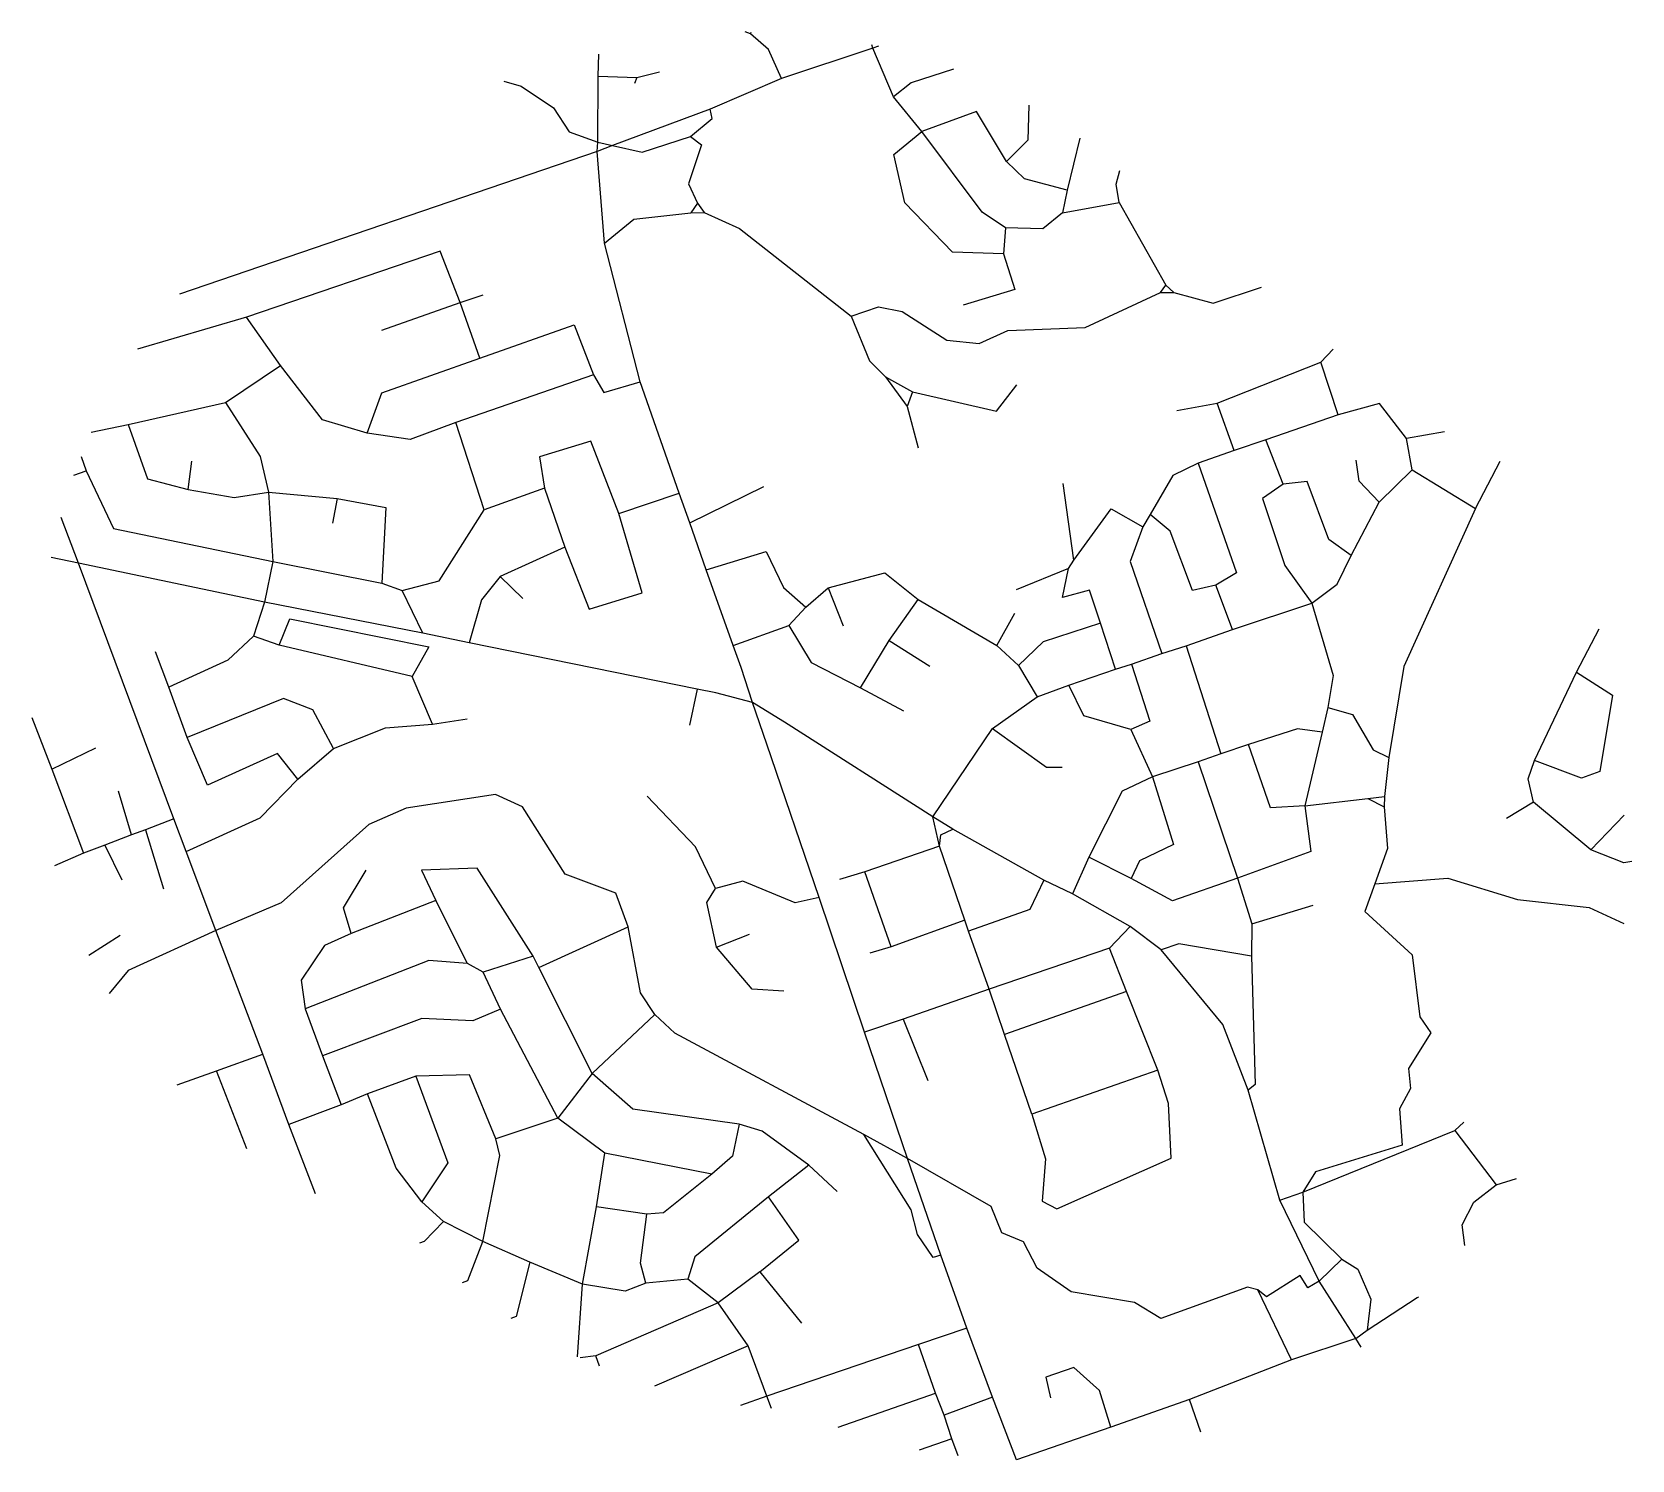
# Model space of a CAD drawing. Header units: metres. Extents: x 614234 to 617117, y 4842324 to 4844897.
import ezdxf

# ---------------------------------------------------------------- set-up
doc = ezdxf.new("R2010")
doc.units = ezdxf.units.M

msp = doc.modelspace()

# ---------------------------------------------------------------- linework, layer by layer
at = {"layer": 'ROADS'}
for points in [[(615528.8, 4844893.9), (615519.1, 4844897.4)], [(615528.8, 4844893.9), (615529.8, 4844897.3)], [(615584.8, 4844813.5), (615561.5, 4844865.7), (615528.8, 4844893.9)], [(615749, 4844868.5), (615584.8, 4844813.5)], [(615749, 4844868.5), (615747.4, 4844874.2)], [(615759.4, 4844871.7), (615749, 4844868.5)], [(615786.6, 4844780.8), (615749, 4844868.5)], [(615254.3, 4844817.9), (615255.3, 4844857.7)], [(615084.4, 4844809), (615115.7, 4844799.7), (615173.8, 4844761), (615202.2, 4844717.5), (615253.6, 4844698.8)], [(615253.6, 4844698.8), (615254.3, 4844817.9)], [(615254.3, 4844817.9), (615323.9, 4844815.3)], [(615323.9, 4844815.3), (615319.9, 4844804.3)], [(615323.9, 4844815.3), (615365, 4844825.7)], [(615584.8, 4844813.5), (615456, 4844758.6)], [(615894.8, 4844830.4), (615818.4, 4844805.7), (615786.6, 4844780.8)], [(615837.4, 4844717.9), (615786.6, 4844780.8)], [(615456, 4844758.6), (615280.3, 4844692.7)], [(615420.7, 4844708.9), (615460, 4844741.5), (615456, 4844758.6)], [(615990.1, 4844664), (615936, 4844754), (615837.4, 4844717.9)], [(616030.1, 4844765.4), (616028.3, 4844702.6), (615990.1, 4844664)], [(615252.6, 4844682.3), (615253.6, 4844698.8)], [(615280.3, 4844692.7), (615252.6, 4844682.3)], [(615253.6, 4844698.8), (615280.3, 4844692.7)], [(615280.3, 4844692.7), (615333.6, 4844681), (615420.7, 4844708.9)], [(615420.7, 4844708.9), (615440.6, 4844693.8), (615417.3, 4844624), (615433.2, 4844589.1)], [(615984.7, 4844497.4), (615892.9, 4844500.7), (615806.8, 4844589.3), (615787, 4844676.4), (615837.4, 4844717.9)], [(615988.5, 4844544.3), (615946.5, 4844572.7), (615837.4, 4844717.9)], [(616122, 4844706.1), (616099.1, 4844612.3)], [(615252.6, 4844682.3), (614499.8, 4844425.2)], [(615266, 4844517.1), (615252.6, 4844682.3)], [(616099.1, 4844612.3), (616022.5, 4844633), (615990.1, 4844664)], [(616193.3, 4844590.4), (616187.5, 4844623.3), (616194.4, 4844647.9)], [(616099.1, 4844612.3), (616091.2, 4844571.7)], [(615433.2, 4844589.1), (615421.2, 4844571.4)], [(615433.2, 4844589.1), (615445.3, 4844572.3)], [(616091.2, 4844571.7), (616193.3, 4844590.4)], [(616193.3, 4844590.4), (616277.4, 4844441.1)], [(615266, 4844517.1), (615318.3, 4844560.3), (615421.2, 4844571.4)], [(615421.2, 4844571.4), (615445.3, 4844572.3)], [(615445.3, 4844572.3), (615508.7, 4844543.5), (615710.4, 4844385.2)], [(616091.2, 4844571.7), (616055.5, 4844542.8), (615988.5, 4844544.3)], [(615329.7, 4844267), (615266, 4844517.1)], [(615988.5, 4844544.3), (615984.7, 4844497.4)], [(615005.6, 4844410.1), (614969.3, 4844502.4), (614620.6, 4844383.6)], [(615984.7, 4844497.4), (616005.1, 4844433.2), (615912.1, 4844405.3)], [(616267.6, 4844427.7), (616277.4, 4844441.1)], [(616277.4, 4844441.1), (616291.8, 4844427.7)], [(616291.8, 4844427.7), (616362.5, 4844408.8), (616449.6, 4844437.7)], [(614864.7, 4844360), (615005.6, 4844410.1)], [(615005.6, 4844410.1), (615047, 4844423.8)], [(615040.8, 4844309.7), (615005.6, 4844410.1)], [(615710.4, 4844385.2), (615759.2, 4844402.1), (615802.1, 4844393.9), (615882.7, 4844342.1), (615940.6, 4844336.3), (615992.4, 4844359.5), (616132.1, 4844365.1), (616267.6, 4844427.7)], [(616267.6, 4844427.7), (616291.8, 4844427.7)], [(614620.6, 4844383.6), (614424.4, 4844325.9)], [(614682.1, 4844296.4), (614620.6, 4844383.6)], [(615710.4, 4844385.2), (615743.4, 4844304.7), (615771.8, 4844275.7)], [(615040.8, 4844309.7), (615211.2, 4844369.8), (615246, 4844279.4)], [(616556.2, 4844302.6), (616578.7, 4844325.7)], [(614582.8, 4844229.4), (614682.1, 4844296.4)], [(614838.2, 4844174.5), (614757.6, 4844198.6), (614682.1, 4844296.4)], [(614838.2, 4844174.5), (614864.3, 4844246.9), (615040.8, 4844309.7)], [(616369.9, 4844228.3), (616556.2, 4844302.6)], [(616587.5, 4844207.2), (616556.2, 4844302.6)], [(615246, 4844279.4), (614997.8, 4844193.4)], [(615246, 4844279.4), (615264.4, 4844247.8), (615329.7, 4844267)], [(615400.4, 4844066.3), (615329.7, 4844267)], [(615771.8, 4844275.7), (615811.2, 4844222.2)], [(615771.8, 4844275.7), (615820.8, 4844248.8)], [(615820.8, 4844248.8), (615972.3, 4844214), (616008.9, 4844261.8)], [(614407.7, 4844190.3), (614582.8, 4844229.4)], [(614582.8, 4844229.4), (614645, 4844132.5), (614660.5, 4844068.3)], [(615820.8, 4844248.8), (615811.2, 4844222.2)], [(616297.2, 4844215.1), (616369.9, 4844228.3)], [(616400.1, 4844143.1), (616369.9, 4844228.3)], [(615811.2, 4844222.2), (615830.7, 4844147.9)], [(616587.5, 4844207.2), (616457.5, 4844162.2)], [(616711, 4844164.7), (616662.1, 4844227.6), (616587.5, 4844207.2)], [(614341, 4844176.1), (614407.7, 4844190.3)], [(614407.7, 4844190.3), (614442.5, 4844092.4), (614515.3, 4844072.7)], [(614997.8, 4844193.4), (614915.6, 4844163), (614838.2, 4844174.5)], [(615049, 4844036.4), (614997.8, 4844193.4)], [(616779.1, 4844176.8), (616711, 4844164.7)], [(615291.4, 4844029.8), (615240.8, 4844160.3), (615148.8, 4844131.7), (615157.6, 4844075.3)], [(616400.1, 4844143.1), (616335.3, 4844120.4)], [(616457.5, 4844162.2), (616400.1, 4844143.1)], [(616488.5, 4844082.5), (616457.5, 4844162.2)], [(616721, 4844108.1), (616711, 4844164.7)], [(614322.9, 4844132.5), (614331.6, 4844106.4)], [(614515.3, 4844072.7), (614522.4, 4844123.8)], [(616335.3, 4844120.4), (616289.9, 4844098.3), (616248.7, 4844027.6)], [(616335.3, 4844120.4), (616404.6, 4843922.6), (616367.2, 4843900.6)], [(616661.4, 4844050), (616625.7, 4844088.1), (616620, 4844125.8)], [(616835.2, 4844038.4), (616879.4, 4844124.2)], [(614309.7, 4844098.6), (614331.6, 4844106.4)], [(614331.6, 4844106.4), (614381, 4844002.8), (614668, 4843943)], [(616611.2, 4843954.1), (616570.8, 4843982.7), (616532, 4844087.3), (616488.5, 4844082.5)], [(616661.4, 4844050), (616721, 4844108.1)], [(616721, 4844108.1), (616835.2, 4844038.4)], [(614515.3, 4844072.7), (614598.2, 4844058.7), (614660.5, 4844068.3)], [(614660.5, 4844068.3), (614668, 4843943)], [(614660.5, 4844068.3), (614783.8, 4844056.6)], [(614783.8, 4844056.6), (614775.3, 4844012.4)], [(614783.8, 4844056.6), (614871.9, 4844040.2), (614864.7, 4843904)], [(615157.6, 4844075.3), (615049, 4844036.4)], [(615157.6, 4844075.3), (615194, 4843969)], [(615291.4, 4844029.8), (615400.4, 4844066.3)], [(615419.2, 4844012.8), (615400.4, 4844066.3)], [(615419.2, 4844012.8), (615552.7, 4844078.1)], [(616111.3, 4843945.7), (616092.4, 4844083.8)], [(616488.5, 4844082.5), (616451.2, 4844056.7), (616491.4, 4843935.8), (616540, 4843867.8)], [(614900.9, 4843890.8), (614967.8, 4843908.2), (615049, 4844036.4)], [(615194, 4843969), (615238.1, 4843857.3), (615333.3, 4843886.5), (615291.4, 4844029.8)], [(616111.3, 4843945.7), (616178.8, 4844038.2), (616235.9, 4844005.4)], [(616248.7, 4844027.6), (616235.9, 4844005.4)], [(616367.2, 4843900.6), (616325, 4843890.8), (616284.9, 4843997.9), (616248.7, 4844027.6)], [(616611.2, 4843954.1), (616661.4, 4844050)], [(616835.2, 4844038.4), (616706, 4843753.8), (616679.2, 4843589.7)], [(614318, 4843940.4), (614286.4, 4844022.6)], [(615448.9, 4843928.1), (615419.2, 4844012.8)], [(616235.9, 4844005.4), (616212.8, 4843943.1), (616269.9, 4843777.3)], [(615194, 4843969), (615077.5, 4843915.9)], [(614318, 4843940.4), (614268.4, 4843950.5)], [(614489.9, 4843479.5), (614318, 4843940.4)], [(614653.3, 4843869.7), (614318, 4843940.4)], [(614668, 4843943), (614653.3, 4843869.7)], [(614668, 4843943), (614864.7, 4843904)], [(615448.9, 4843928.1), (615556.8, 4843961.3), (615588.3, 4843896.5), (615628.6, 4843860.8)], [(616101.6, 4843930.4), (616111.3, 4843945.7)], [(616540, 4843867.8), (616585.9, 4843902.3), (616611.2, 4843954.1)], [(615077.5, 4843915.9), (615044.3, 4843873.8), (615022.1, 4843796.4)], [(615077.5, 4843915.9), (615118.8, 4843876.6)], [(615497.3, 4843792), (615448.9, 4843928.1)], [(615668.9, 4843895.5), (615770.6, 4843922.8), (615831.1, 4843874.5)], [(616101.6, 4843930.4), (616007.2, 4843891.9)], [(616159.3, 4843832), (616139.7, 4843891.5), (616090.9, 4843878.2), (616101.6, 4843930.4)], [(614864.7, 4843904), (614900.9, 4843890.8)], [(614938.1, 4843814), (614900.9, 4843890.8)], [(615628.6, 4843860.8), (615668.9, 4843895.5)], [(615668.9, 4843895.5), (615696, 4843827.3)], [(616397.3, 4843820.4), (616367.2, 4843900.6)], [(614653.3, 4843869.7), (614633.4, 4843808.8)], [(614938.1, 4843814), (614653.3, 4843869.7)], [(615597.7, 4843827.7), (615628.6, 4843860.8)], [(615778.8, 4843800.7), (615831.1, 4843874.5)], [(615831.1, 4843874.5), (615972.9, 4843791.6)], [(616397.3, 4843820.4), (616540, 4843867.8)], [(616540, 4843867.8), (616578.8, 4843737.7), (616569.1, 4843680.2)], [(614679.7, 4843792.2), (614698.9, 4843840.1), (614949.4, 4843789.4), (614919.4, 4843735.6)], [(615497.3, 4843792), (615597.7, 4843827.7)], [(615597.7, 4843827.7), (615638.3, 4843760.9), (615726.9, 4843715.7)], [(615972.9, 4843791.6), (616005.1, 4843850)], [(616159.3, 4843832), (616056.1, 4843798.3), (616011.4, 4843755.8)], [(616186.5, 4843749.1), (616159.3, 4843832)], [(614633.4, 4843808.8), (614586.8, 4843765.5), (614480.6, 4843716.5)], [(614679.7, 4843792.2), (614633.4, 4843808.8)], [(615022.1, 4843796.4), (614938.1, 4843814)], [(615432.7, 4843713.1), (615022.1, 4843796.4)], [(615726.9, 4843715.7), (615778.8, 4843800.7)], [(615778.8, 4843800.7), (615852.1, 4843754.5)], [(616313.9, 4843791.3), (616397.3, 4843820.4)], [(617017.2, 4843743.6), (617058.2, 4843822)], [(614480.6, 4843716.5), (614456.8, 4843780.6)], [(614919.4, 4843735.6), (614679.7, 4843792.2)], [(615512.1, 4843752.3), (615497.3, 4843792)], [(615972.9, 4843791.6), (616011.4, 4843755.8)], [(616215.5, 4843758.2), (616269.9, 4843777.3)], [(616269.9, 4843777.3), (616313.9, 4843791.3)], [(616313.9, 4843791.3), (616376.3, 4843596.6)], [(615532.3, 4843689.1), (615512.1, 4843752.3)], [(616011.4, 4843755.8), (616045.3, 4843699.4)], [(616102.2, 4843720), (616186.5, 4843749.1)], [(616186.5, 4843749.1), (616215.5, 4843758.2)], [(616215.5, 4843758.2), (616248.4, 4843655.2), (616213.8, 4843640.3)], [(617017.2, 4843743.6), (617081.7, 4843702.2), (617059, 4843564.6), (617026.2, 4843552.4), (616941.4, 4843584.8)], [(616941.4, 4843584.8), (617017.2, 4843743.6)], [(614513.7, 4843626.1), (614480.6, 4843716.5)], [(614955.5, 4843650.2), (614919.4, 4843735.6)], [(615432.7, 4843713.1), (615418.9, 4843648)], [(615466.5, 4843706.3), (615432.7, 4843713.1)], [(615726.9, 4843715.7), (615804.3, 4843673.8)], [(616045.3, 4843699.4), (616102.2, 4843720)], [(616213.8, 4843640.3), (616129.7, 4843664.8), (616102.2, 4843720)], [(614777.2, 4843605.9), (614740, 4843675.7), (614687.3, 4843696.3), (614513.7, 4843626.1)], [(615532.3, 4843689.1), (615466.5, 4843706.3)], [(615558.3, 4843613.7), (615532.3, 4843689.1)], [(615590, 4843653.7), (615532.3, 4843689.1)], [(615965, 4843642.2), (616045.3, 4843699.4)], [(614234.1, 4843661.8), (614269.8, 4843569.1)], [(614955.5, 4843650.2), (615018, 4843659.3)], [(615857.3, 4843483), (615590, 4843653.7)], [(616569.1, 4843680.2), (616558.8, 4843635.4)], [(616569.1, 4843680.2), (616613.6, 4843667.6), (616650.8, 4843604), (616679.2, 4843589.7)], [(614713, 4843550.8), (614676.2, 4843597.1), (614550.4, 4843539.8), (614513.7, 4843626.1)], [(614777.2, 4843605.9), (614870.8, 4843643.6), (614955.5, 4843650.2)], [(615857.3, 4843483), (615965, 4843642.2)], [(615965, 4843642.2), (616062, 4843572.5), (616090.3, 4843572.4)], [(616213.8, 4843640.3), (616253.1, 4843555.3)], [(616558.8, 4843635.4), (616514.5, 4843641.4), (616426.2, 4843613.2)], [(616558.8, 4843635.4), (616527.4, 4843503)], [(614269.8, 4843569.1), (614349.2, 4843607.1)], [(614713, 4843550.8), (614777.2, 4843605.9)], [(615652.8, 4843337.9), (615558.3, 4843613.7)], [(616376.3, 4843596.6), (616335.4, 4843582.2)], [(616426.2, 4843613.2), (616376.3, 4843596.6)], [(616527.4, 4843503), (616465.8, 4843499.4), (616426.2, 4843613.2)], [(614269.8, 4843569.1), (614326.8, 4843417.7)], [(616335.4, 4843582.2), (616253.1, 4843555.3)], [(616335.4, 4843582.2), (616406, 4843372.5)], [(616679.2, 4843589.7), (616670.9, 4843519.5)], [(616939.8, 4843509.6), (616929.8, 4843551.4), (616941.4, 4843584.8)], [(614512, 4843420.8), (614645.4, 4843481.4), (614713, 4843550.8)], [(616253.1, 4843555.3), (616198.4, 4843529), (616138.4, 4843410.1)], [(616253.1, 4843555.3), (616291.1, 4843433.4), (616229.7, 4843403.7), (616214.7, 4843371.7)], [(614413.2, 4843450.6), (614390, 4843529)], [(615308.4, 4843284.6), (615286.2, 4843345.5), (615195, 4843379.6), (615117.9, 4843500.9), (615069.3, 4843523), (614908.2, 4843498.9), (614841.3, 4843469.1), (614683.4, 4843328.1), (614565.1, 4843277.9)], [(615465.8, 4843353.9), (615429.4, 4843429.2), (615342.3, 4843520.2)], [(616527.4, 4843503), (616641.3, 4843515.8)], [(616641.3, 4843515.8), (616670.9, 4843519.5)], [(616641.3, 4843515.8), (616670.5, 4843501.1)], [(616670.9, 4843519.5), (616670.5, 4843501.1)], [(616939.8, 4843509.6), (616891.1, 4843479.9)], [(617043, 4843423.8), (616939.8, 4843509.6)], [(614489.9, 4843479.5), (614438.5, 4843459.8)], [(614512, 4843420.8), (614489.9, 4843479.5)], [(615869.1, 4843430.2), (615857.3, 4843483)], [(615893.6, 4843461), (615857.3, 4843483)], [(616527.4, 4843503), (616538.7, 4843420.3), (616406, 4843372.5)], [(616670.5, 4843501.1), (616676.6, 4843426.2), (616653.6, 4843362.2)], [(617043, 4843423.8), (617102.8, 4843486)], [(614413.2, 4843450.6), (614365.3, 4843432.2)], [(614438.5, 4843459.8), (614413.2, 4843450.6)], [(614438.5, 4843459.8), (614470.9, 4843353.5)], [(615869.1, 4843430.2), (615872, 4843450.4), (615893.6, 4843461)], [(616057.5, 4843369.1), (615893.6, 4843461)], [(614365.3, 4843432.2), (614326.8, 4843417.7)], [(614365.3, 4843432.2), (614396.2, 4843369.7)], [(615869.1, 4843430.2), (615734.9, 4843384.1)], [(615914.7, 4843296.6), (615869.1, 4843430.2)], [(617117.1, 4843402.2), (617102.4, 4843400.3), (617043, 4843423.8)], [(614326.8, 4843417.7), (614274.4, 4843394.6)], [(614565.1, 4843277.9), (614512, 4843420.8)], [(616138.4, 4843410.1), (616109.1, 4843344.2)], [(616214.7, 4843371.7), (616138.4, 4843410.1)], [(614809.3, 4843273), (614795.5, 4843318.7), (614836.5, 4843386.9)], [(615137.4, 4843231.9), (615036.5, 4843390.6), (614935.7, 4843386.8), (614961.6, 4843332.3)], [(615652.8, 4843337.9), (615609.4, 4843328), (615515, 4843367.3), (615465.8, 4843353.9)], [(615734.9, 4843384.1), (615689.2, 4843370.1)], [(615782.2, 4843248.8), (615734.9, 4843384.1)], [(616057.5, 4843369.1), (616032, 4843315.9), (615921.8, 4843276.8)], [(616109.1, 4843344.2), (616057.5, 4843369.1)], [(616406, 4843372.5), (616289, 4843331.9), (616214.7, 4843371.7)], [(616406, 4843372.5), (616432.3, 4843290)], [(616653.6, 4843362.2), (616785.3, 4843372.6), (616911, 4843333.9), (617039.9, 4843319.6), (617102.3, 4843290.6)], [(615467.8, 4843248.4), (615449.8, 4843328.6), (615465.8, 4843353.9)], [(615733.9, 4843094.7), (615652.8, 4843337.9)], [(616213, 4843285.6), (616109.1, 4843344.2)], [(616653.6, 4843362.2), (616636, 4843312.3), (616721.2, 4843234.5), (616735.1, 4843122.6), (616754.5, 4843093.6), (616714.6, 4843029.6), (616717.8, 4842993.1), (616698, 4842956.7), (616702.8, 4842891.5), (616547, 4842843.2), (616524.3, 4842806.3)], [(614961.6, 4843332.3), (614809.3, 4843273)], [(615018.6, 4843218.8), (614961.6, 4843332.3)], [(616432.3, 4843290), (616542.7, 4843323.6)], [(614565.1, 4843277.9), (614407.6, 4843206.3), (614372.9, 4843164.8)], [(614650, 4843055.1), (614565.1, 4843277.9)], [(615147.6, 4843211.4), (615308.4, 4843284.6)], [(615356.2, 4843126.6), (615330.8, 4843165.8), (615308.4, 4843284.6)], [(615914.7, 4843296.6), (615782.2, 4843248.8)], [(615921.8, 4843276.8), (615914.7, 4843296.6)], [(615958.9, 4843172.2), (615921.8, 4843276.8)], [(616213, 4843285.6), (616175.7, 4843246)], [(616268.9, 4843243), (616213, 4843285.6)], [(616432.3, 4843290), (616431.7, 4843231.8)], [(614336.7, 4843233.4), (614392.8, 4843269.6)], [(614809.3, 4843273), (614761.4, 4843251.1), (614719.4, 4843188.9), (614726.5, 4843137)], [(615467.8, 4843248.4), (615526.9, 4843271.5)], [(615589, 4843169.1), (615531.8, 4843172.6), (615467.8, 4843248.4)], [(615782.2, 4843248.8), (615743.9, 4843237.5)], [(616431.7, 4843231.8), (616300.6, 4843253.9), (616268.9, 4843243)], [(615018.6, 4843218.8), (614949.2, 4843224), (614726.5, 4843137)], [(615137.4, 4843231.9), (615046.8, 4843203.3)], [(615147.6, 4843211.4), (615137.4, 4843231.9)], [(616175.7, 4843246), (615958.9, 4843172.2)], [(616206.2, 4843168.2), (616175.7, 4843246)], [(616425.5, 4842990.2), (616380.1, 4843108.6), (616268.9, 4843243)], [(616431.7, 4843231.8), (616438.1, 4843000.5), (616425.5, 4842990.2)], [(615046.8, 4843203.3), (615018.6, 4843218.8)], [(615078.3, 4843136.4), (615046.8, 4843203.3)], [(615243.4, 4843020.6), (615147.6, 4843211.4)], [(615958.9, 4843172.2), (615803.6, 4843118.5)], [(615986.7, 4843090.6), (615958.9, 4843172.2)], [(616206.2, 4843168.2), (615986.7, 4843090.6)], [(616262.8, 4843026.3), (616206.2, 4843168.2)], [(614726.5, 4843137), (614757.7, 4843052.1)], [(615078.3, 4843136.4), (615028.3, 4843115.5), (614936.7, 4843119.3), (614757.7, 4843052.1)], [(615181.5, 4842940.2), (615078.3, 4843136.4)], [(615356.2, 4843126.6), (615243.4, 4843020.6)], [(615732.8, 4842910.7), (615392.5, 4843093.2), (615356.2, 4843126.6)], [(615803.6, 4843118.5), (615733.9, 4843094.7)], [(615803.6, 4843118.5), (615848.4, 4843007.7)], [(615811.7, 4842867.2), (615733.9, 4843094.7)], [(616035.6, 4842947), (615986.7, 4843090.6)], [(614566.5, 4843025.3), (614650, 4843055.1)], [(614696.7, 4842928.4), (614650, 4843055.1)], [(614757.7, 4843052.1), (614791.2, 4842963.7)], [(614495.5, 4843000.2), (614495.6, 4843000.3), (614566.5, 4843025.3)], [(614621.1, 4842884.7), (614566.5, 4843025.3)], [(615070.1, 4842902.7), (615022.2, 4843018.3), (614925.9, 4843015.6)], [(615243.4, 4843020.6), (615181.5, 4842940.2)], [(615508.6, 4842929), (615316.9, 4842956.3), (615243.4, 4843020.6)], [(616035.6, 4842947), (616060.2, 4842866.9), (616054.4, 4842790.2), (616080.7, 4842776.5), (616286.9, 4842868), (616282.1, 4842966.5), (616262.8, 4843026.3)], [(616262.8, 4843026.3), (616035.6, 4842947)], [(614925.9, 4843015.6), (614838.4, 4842983.5)], [(614925.9, 4843015.6), (614983.7, 4842859.6), (614936.5, 4842789.3)], [(616482.6, 4842792), (616425.5, 4842990.2)], [(614791.2, 4842963.7), (614696.7, 4842928.4)], [(614838.4, 4842983.5), (614791.2, 4842963.7)], [(614936.5, 4842789.3), (614890.5, 4842850), (614838.4, 4842983.5)], [(615181.5, 4842940.2), (615070.1, 4842902.7)], [(615266.5, 4842876.8), (615181.5, 4842940.2)], [(616798.1, 4842918), (616813.9, 4842932.5)], [(614744.9, 4842803.3), (614696.7, 4842928.4)], [(615046.5, 4842717.9), (615077, 4842872.8), (615070.1, 4842902.7)], [(615508.6, 4842929), (615496.5, 4842871.4), (615459.1, 4842839.2)], [(615634, 4842855), (615549.7, 4842916.6), (615508.6, 4842929)], [(615871.9, 4842693.2), (615858, 4842689.1), (615829.5, 4842730), (615818.1, 4842774.9), (615732.8, 4842910.7)], [(615811.7, 4842867.2), (615732.8, 4842910.7)], [(616524.3, 4842806.3), (616798.1, 4842918)], [(616798.1, 4842918), (616872.4, 4842819.9)], [(615251.1, 4842780), (615266.5, 4842876.8)], [(615459.1, 4842839.2), (615266.5, 4842876.8)], [(615634, 4842855), (615561, 4842798)], [(615685.1, 4842807.8), (615634, 4842855)], [(615871.9, 4842693.2), (615811.7, 4842867.2)], [(616443.2, 4842630.3), (616424.5, 4842635.6), (616267.9, 4842579.1), (616220.5, 4842608), (616106.3, 4842627.1), (616045.3, 4842669.6), (616020.4, 4842716.8), (615981.8, 4842733.4), (615962.3, 4842780.7), (615811.7, 4842867.2)], [(615459.1, 4842839.2), (615371.8, 4842769.2), (615341.9, 4842767.1)], [(616815.9, 4842710.3), (616811.3, 4842747.8), (616832.4, 4842788.5), (616872.4, 4842819.9)], [(616872.4, 4842819.9), (616908.9, 4842831.3)], [(614975.6, 4842753.6), (614936.5, 4842789.3)], [(615561, 4842798), (615428.3, 4842690.2), (615416.1, 4842650)], [(615545.4, 4842662.8), (615615.6, 4842720.1), (615561, 4842798)], [(616482.6, 4842792), (616524.3, 4842806.3)], [(616553.4, 4842646.2), (616482.6, 4842792)], [(616524.3, 4842806.3), (616526.6, 4842752.3), (616594.3, 4842686.1)], [(615225.9, 4842641), (615251.1, 4842780)], [(615341.9, 4842767.1), (615251.1, 4842780)], [(615340.3, 4842642.6), (615330.6, 4842678.9), (615341.9, 4842767.1)], [(614975.6, 4842753.6), (614940.9, 4842717.9), (614932.5, 4842714.8)], [(615046.5, 4842717.9), (614975.6, 4842753.6)], [(615009.7, 4842643.6), (615019.5, 4842647.3), (615046.5, 4842717.9)], [(615131.3, 4842680.3), (615046.5, 4842717.9)], [(615131.3, 4842680.3), (615106.4, 4842582.3), (615096.9, 4842578.8)], [(615225.9, 4842641), (615131.3, 4842680.3)], [(615918.5, 4842561.5), (615871.9, 4842693.2)], [(616553.4, 4842646.2), (616594.3, 4842686.1)], [(616594.3, 4842686.1), (616622.9, 4842667.9), (616646.7, 4842613.5), (616639.8, 4842557.8)], [(615340.3, 4842642.6), (615302.7, 4842628.4), (615225.9, 4842641)], [(615416.1, 4842650), (615340.3, 4842642.6)], [(615470.7, 4842607.4), (615416.1, 4842650)], [(615545.4, 4842662.8), (615470.7, 4842607.4)], [(615545.4, 4842662.8), (615620.7, 4842570.6)], [(616553.4, 4842646.2), (616533.1, 4842634.2), (616519.5, 4842656.3), (616458.5, 4842617.8), (616443.2, 4842630.3)], [(616619.3, 4842542.7), (616553.4, 4842646.2)], [(615217.2, 4842509.9), (615225.9, 4842641)], [(616503.6, 4842504.5), (616443.2, 4842630.3)], [(616639.8, 4842557.8), (616730, 4842617), (616732.9, 4842617.9)], [(615470.7, 4842607.4), (615250.1, 4842511.9)], [(615524.6, 4842529.4), (615470.7, 4842607.4)], [(615918.5, 4842561.5), (615831.4, 4842531.9)], [(615965, 4842437.4), (615918.5, 4842561.5)], [(616619.3, 4842542.7), (616639.8, 4842557.8)], [(615524.6, 4842529.4), (615355.9, 4842457)], [(615558.1, 4842439), (615524.6, 4842529.4)], [(615831.4, 4842531.9), (615558.1, 4842439)], [(615862.2, 4842444.5), (615831.4, 4842531.9)], [(616619.3, 4842542.7), (616503.6, 4842504.5)], [(616629.1, 4842527.4), (616619.3, 4842542.7)], [(615250.1, 4842511.9), (615221.8, 4842508)], [(615256.5, 4842493.2), (615250.1, 4842511.9)], [(616503.6, 4842504.5), (616320, 4842432.8)], [(616178.2, 4842383.3), (616157.6, 4842449.2), (616111.5, 4842490.4), (616061.1, 4842473.4), (616069.3, 4842435.9)], [(615686.7, 4842383.1), (615862.2, 4842444.5)], [(615877.7, 4842404.8), (615862.2, 4842444.5)], [(615558.1, 4842439), (615511, 4842422.4)], [(615566.4, 4842416.5), (615558.1, 4842439)], [(615965, 4842437.4), (615877.7, 4842404.8)], [(616008, 4842324.3), (615965, 4842437.4)], [(616320, 4842432.8), (616178.2, 4842383.3)], [(616340.1, 4842374.3), (616320, 4842432.8)], [(615891.8, 4842362), (615877.7, 4842404.8)], [(616178.2, 4842383.3), (616008, 4842324.3)], [(615891.8, 4842362), (615832.7, 4842341.6)], [(615903.1, 4842331.3), (615891.8, 4842362)], [(616008.2, 4842323.9), (616008, 4842324.3)]]:
    msp.add_lwpolyline(points, dxfattribs=at)

doc.saveas('drawing.dxf')
